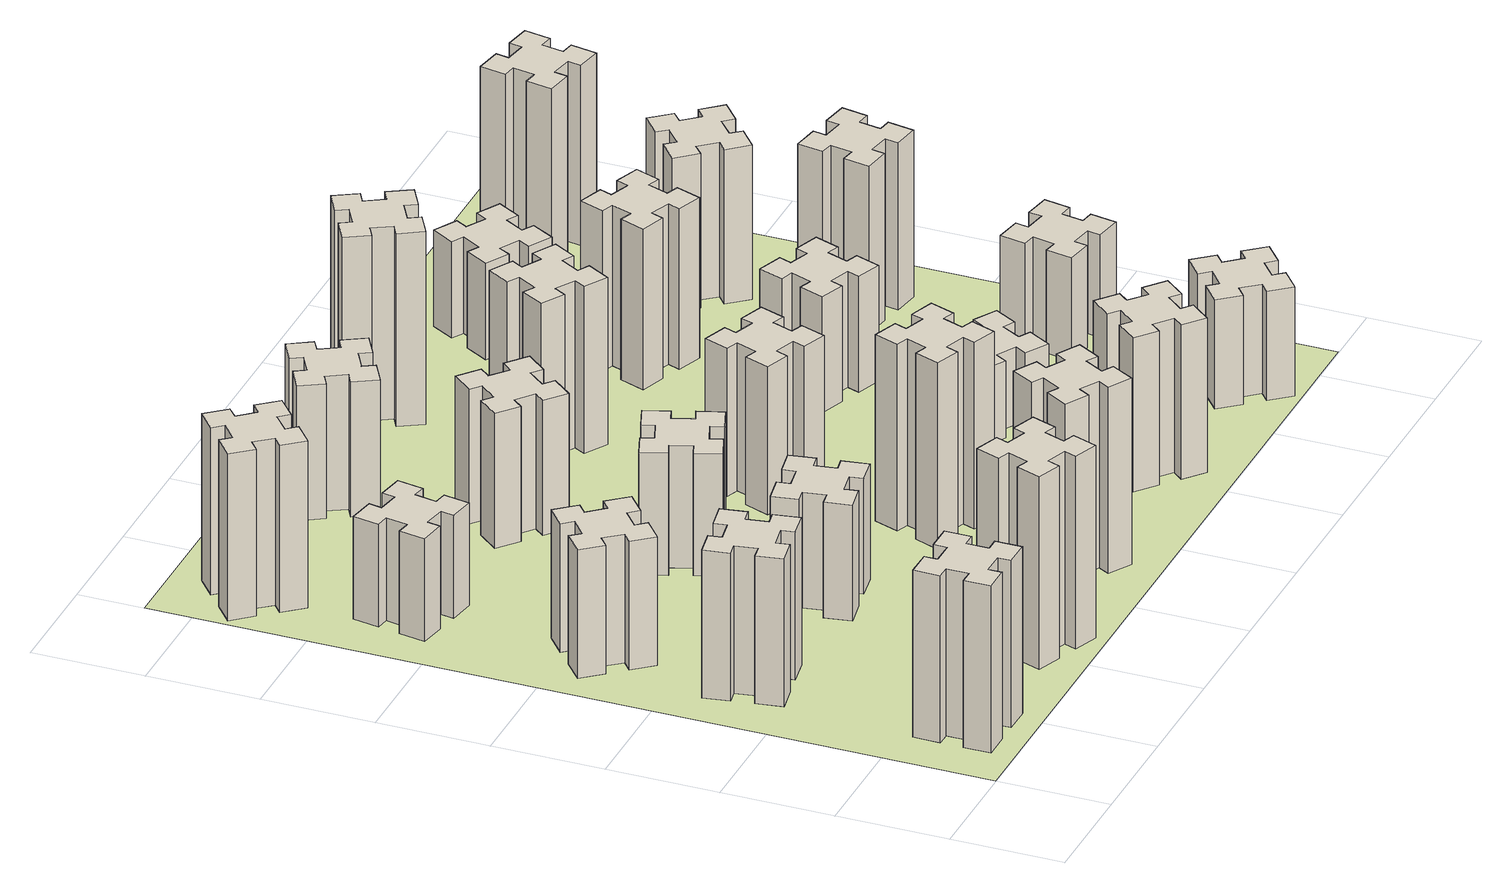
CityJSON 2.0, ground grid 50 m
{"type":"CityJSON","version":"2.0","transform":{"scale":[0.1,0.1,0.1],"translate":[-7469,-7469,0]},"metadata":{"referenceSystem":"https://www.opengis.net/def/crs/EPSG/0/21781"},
"CityObjects":{
"building1":{"type":"Building","attributes":{"class":"1000","function":"1000","usage":"1000","yearOfConstruction":2016,"roofType":"1000","measuredHeight":78,"storeysAboveGround":30,"storeysBelowGround":0},"geometry":[{"type":"Solid","lod":"1","boundaries":[[[[0,1,2,3,4,5,6,7,8,9,10,11,12,13,14,15,16,17,18,19]],[[17,16,20,21]],[[16,15,22,20]],[[15,14,23,22]],[[14,13,24,23]],[[13,12,25,24]],[[12,11,26,25]],[[11,10,27,26]],[[10,9,28,27]],[[9,8,29,28]],[[8,7,30,29]],[[7,6,31,30]],[[6,5,32,31]],[[5,4,33,32]],[[4,3,34,33]],[[3,2,35,34]],[[2,1,36,35]],[[1,0,37,36]],[[0,19,38,37]],[[19,18,39,38]],[[18,17,21,39]],[[24,25,26,27,28,29,30,31,32,33,34,35,36,37,38,39,21,20,22,23]]]]}]},
"building2":{"type":"Building","attributes":{"class":"1000","function":"1000","usage":"1000","yearOfConstruction":2016,"roofType":"1000","measuredHeight":69,"storeysAboveGround":30,"storeysBelowGround":0},"geometry":[{"type":"Solid","lod":"1","boundaries":[[[[40,41,42,43,44,45,46,47,48,49,50,51,52,53,54,55,56,57,58,59]],[[57,56,60,61]],[[56,55,62,60]],[[55,54,63,62]],[[54,53,64,63]],[[53,52,65,64]],[[52,51,66,65]],[[51,50,67,66]],[[50,49,68,67]],[[49,48,69,68]],[[48,47,70,69]],[[47,46,71,70]],[[46,45,72,71]],[[45,44,73,72]],[[44,43,74,73]],[[43,42,75,74]],[[42,41,76,75]],[[41,40,77,76]],[[40,59,78,77]],[[59,58,79,78]],[[58,57,61,79]],[[64,65,66,67,68,69,70,71,72,73,74,75,76,77,78,79,61,60,62,63]]]]}]},
"building3":{"type":"Building","attributes":{"class":"1000","function":"1000","usage":"1000","yearOfConstruction":2016,"roofType":"1000","measuredHeight":60,"storeysAboveGround":30,"storeysBelowGround":0},"geometry":[{"type":"Solid","lod":"1","boundaries":[[[[80,81,82,83,84,85,86,87,88,89,90,91,92,93,94,95,96,97,98,99]],[[97,96,100,101]],[[96,95,102,100]],[[95,94,103,102]],[[94,93,104,103]],[[93,92,105,104]],[[92,91,106,105]],[[91,90,107,106]],[[90,89,108,107]],[[89,88,109,108]],[[88,87,110,109]],[[87,86,111,110]],[[86,85,112,111]],[[85,84,113,112]],[[84,83,114,113]],[[83,82,115,114]],[[82,81,116,115]],[[81,80,117,116]],[[80,99,118,117]],[[99,98,119,118]],[[98,97,101,119]],[[104,105,106,107,108,109,110,111,112,113,114,115,116,117,118,119,101,100,102,103]]]]}]},
"building4":{"type":"Building","attributes":{"class":"1000","function":"1000","usage":"1000","yearOfConstruction":2016,"roofType":"1000","measuredHeight":48,"storeysAboveGround":30,"storeysBelowGround":0},"geometry":[{"type":"Solid","lod":"1","boundaries":[[[[120,121,122,123,124,125,126,127,128,129,130,131,132,133,134,135,136,137,138,139]],[[137,136,140,141]],[[136,135,142,140]],[[135,134,143,142]],[[134,133,144,143]],[[133,132,145,144]],[[132,131,146,145]],[[131,130,147,146]],[[130,129,148,147]],[[129,128,149,148]],[[128,127,150,149]],[[127,126,151,150]],[[126,125,152,151]],[[125,124,153,152]],[[124,123,154,153]],[[123,122,155,154]],[[122,121,156,155]],[[121,120,157,156]],[[120,139,158,157]],[[139,138,159,158]],[[138,137,141,159]],[[144,145,146,147,148,149,150,151,152,153,154,155,156,157,158,159,141,140,142,143]]]]}]},
"building5":{"type":"Building","attributes":{"class":"1000","function":"1000","usage":"1000","yearOfConstruction":2016,"roofType":"1000","measuredHeight":90,"storeysAboveGround":30,"storeysBelowGround":0},"geometry":[{"type":"Solid","lod":"1","boundaries":[[[[160,161,162,163,164,165,166,167,168,169,170,171,172,173,174,175,176,177,178,179]],[[177,176,180,181]],[[176,175,182,180]],[[175,174,183,182]],[[174,173,184,183]],[[173,172,185,184]],[[172,171,186,185]],[[171,170,187,186]],[[170,169,188,187]],[[169,168,189,188]],[[168,167,190,189]],[[167,166,191,190]],[[166,165,192,191]],[[165,164,193,192]],[[164,163,194,193]],[[163,162,195,194]],[[162,161,196,195]],[[161,160,197,196]],[[160,179,198,197]],[[179,178,199,198]],[[178,177,181,199]],[[184,185,186,187,188,189,190,191,192,193,194,195,196,197,198,199,181,180,182,183]]]]}]},
"building6":{"type":"Building","attributes":{"class":"1000","function":"1000","usage":"1000","yearOfConstruction":2016,"roofType":"1000","measuredHeight":78,"storeysAboveGround":30,"storeysBelowGround":0},"geometry":[{"type":"Solid","lod":"1","boundaries":[[[[200,201,202,203,204,205,206,207,208,209,210,211,212,213,214,215,216,217,218,219]],[[217,216,220,221]],[[216,215,222,220]],[[215,214,223,222]],[[214,213,224,223]],[[213,212,225,224]],[[212,211,226,225]],[[211,210,227,226]],[[210,209,228,227]],[[209,208,229,228]],[[208,207,230,229]],[[207,206,231,230]],[[206,205,232,231]],[[205,204,233,232]],[[204,203,234,233]],[[203,202,235,234]],[[202,201,236,235]],[[201,200,237,236]],[[200,219,238,237]],[[219,218,239,238]],[[218,217,221,239]],[[224,225,226,227,228,229,230,231,232,233,234,235,236,237,238,239,221,220,222,223]]]]}]},
"building7":{"type":"Building","attributes":{"class":"1000","function":"1000","usage":"1000","yearOfConstruction":2016,"roofType":"1000","measuredHeight":54,"storeysAboveGround":30,"storeysBelowGround":0},"geometry":[{"type":"Solid","lod":"1","boundaries":[[[[240,241,242,243,244,245,246,247,248,249,250,251,252,253,254,255,256,257,258,259]],[[257,256,260,261]],[[256,255,262,260]],[[255,254,263,262]],[[254,253,264,263]],[[253,252,265,264]],[[252,251,266,265]],[[251,250,267,266]],[[250,249,268,267]],[[249,248,269,268]],[[248,247,270,269]],[[247,246,271,270]],[[246,245,272,271]],[[245,244,273,272]],[[244,243,274,273]],[[243,242,275,274]],[[242,241,276,275]],[[241,240,277,276]],[[240,259,278,277]],[[259,258,279,278]],[[258,257,261,279]],[[264,265,266,267,268,269,270,271,272,273,274,275,276,277,278,279,261,260,262,263]]]]}]},
"building8":{"type":"Building","attributes":{"class":"1000","function":"1000","usage":"1000","yearOfConstruction":2016,"roofType":"1000","measuredHeight":57,"storeysAboveGround":30,"storeysBelowGround":0},"geometry":[{"type":"Solid","lod":"1","boundaries":[[[[280,281,282,283,284,285,286,287,288,289,290,291,292,293,294,295,296,297,298,299]],[[297,296,300,301]],[[296,295,302,300]],[[295,294,303,302]],[[294,293,304,303]],[[293,292,305,304]],[[292,291,306,305]],[[291,290,307,306]],[[290,289,308,307]],[[289,288,309,308]],[[288,287,310,309]],[[287,286,311,310]],[[286,285,312,311]],[[285,284,313,312]],[[284,283,314,313]],[[283,282,315,314]],[[282,281,316,315]],[[281,280,317,316]],[[280,299,318,317]],[[299,298,319,318]],[[298,297,301,319]],[[304,305,306,307,308,309,310,311,312,313,314,315,316,317,318,319,301,300,302,303]]]]}]},
"building9":{"type":"Building","attributes":{"class":"1000","function":"1000","usage":"1000","yearOfConstruction":2016,"roofType":"1000","measuredHeight":87,"storeysAboveGround":30,"storeysBelowGround":0},"geometry":[{"type":"Solid","lod":"1","boundaries":[[[[320,321,322,323,324,325,326,327,328,329,330,331,332,333,334,335,336,337,338,339]],[[337,336,340,341]],[[336,335,342,340]],[[335,334,343,342]],[[334,333,344,343]],[[333,332,345,344]],[[332,331,346,345]],[[331,330,347,346]],[[330,329,348,347]],[[329,328,349,348]],[[328,327,350,349]],[[327,326,351,350]],[[326,325,352,351]],[[325,324,353,352]],[[324,323,354,353]],[[323,322,355,354]],[[322,321,356,355]],[[321,320,357,356]],[[320,339,358,357]],[[339,338,359,358]],[[338,337,341,359]],[[344,345,346,347,348,349,350,351,352,353,354,355,356,357,358,359,341,340,342,343]]]]}]},
"building10":{"type":"Building","attributes":{"class":"1000","function":"1000","usage":"1000","yearOfConstruction":2016,"roofType":"1000","measuredHeight":63,"storeysAboveGround":30,"storeysBelowGround":0},"geometry":[{"type":"Solid","lod":"1","boundaries":[[[[360,361,362,363,364,365,366,367,368,369,370,371,372,373,374,375,376,377,378,379]],[[377,376,380,381]],[[376,375,382,380]],[[375,374,383,382]],[[374,373,384,383]],[[373,372,385,384]],[[372,371,386,385]],[[371,370,387,386]],[[370,369,388,387]],[[369,368,389,388]],[[368,367,390,389]],[[367,366,391,390]],[[366,365,392,391]],[[365,364,393,392]],[[364,363,394,393]],[[363,362,395,394]],[[362,361,396,395]],[[361,360,397,396]],[[360,379,398,397]],[[379,378,399,398]],[[378,377,381,399]],[[384,385,386,387,388,389,390,391,392,393,394,395,396,397,398,399,381,380,382,383]]]]}]},
"building11":{"type":"Building","attributes":{"class":"1000","function":"1000","usage":"1000","yearOfConstruction":2016,"roofType":"1000","measuredHeight":63,"storeysAboveGround":30,"storeysBelowGround":0},"geometry":[{"type":"Solid","lod":"1","boundaries":[[[[400,401,402,403,404,405,406,407,408,409,410,411,412,413,414,415,416,417,418,419]],[[417,416,420,421]],[[416,415,422,420]],[[415,414,423,422]],[[414,413,424,423]],[[413,412,425,424]],[[412,411,426,425]],[[411,410,427,426]],[[410,409,428,427]],[[409,408,429,428]],[[408,407,430,429]],[[407,406,431,430]],[[406,405,432,431]],[[405,404,433,432]],[[404,403,434,433]],[[403,402,435,434]],[[402,401,436,435]],[[401,400,437,436]],[[400,419,438,437]],[[419,418,439,438]],[[418,417,421,439]],[[424,425,426,427,428,429,430,431,432,433,434,435,436,437,438,439,421,420,422,423]]]]}]},
"building12":{"type":"Building","attributes":{"class":"1000","function":"1000","usage":"1000","yearOfConstruction":2016,"roofType":"1000","measuredHeight":87,"storeysAboveGround":30,"storeysBelowGround":0},"geometry":[{"type":"Solid","lod":"1","boundaries":[[[[440,441,442,443,444,445,446,447,448,449,450,451,452,453,454,455,456,457,458,459]],[[457,456,460,461]],[[456,455,462,460]],[[455,454,463,462]],[[454,453,464,463]],[[453,452,465,464]],[[452,451,466,465]],[[451,450,467,466]],[[450,449,468,467]],[[449,448,469,468]],[[448,447,470,469]],[[447,446,471,470]],[[446,445,472,471]],[[445,444,473,472]],[[444,443,474,473]],[[443,442,475,474]],[[442,441,476,475]],[[441,440,477,476]],[[440,459,478,477]],[[459,458,479,478]],[[458,457,461,479]],[[464,465,466,467,468,469,470,471,472,473,474,475,476,477,478,479,461,460,462,463]]]]}]},
"building13":{"type":"Building","attributes":{"class":"1000","function":"1000","usage":"1000","yearOfConstruction":2016,"roofType":"1000","measuredHeight":69,"storeysAboveGround":30,"storeysBelowGround":0},"geometry":[{"type":"Solid","lod":"1","boundaries":[[[[480,481,482,483,484,485,486,487,488,489,490,491,492,493,494,495,496,497,498,499]],[[497,496,500,501]],[[496,495,502,500]],[[495,494,503,502]],[[494,493,504,503]],[[493,492,505,504]],[[492,491,506,505]],[[491,490,507,506]],[[490,489,508,507]],[[489,488,509,508]],[[488,487,510,509]],[[487,486,511,510]],[[486,485,512,511]],[[485,484,513,512]],[[484,483,514,513]],[[483,482,515,514]],[[482,481,516,515]],[[481,480,517,516]],[[480,499,518,517]],[[499,498,519,518]],[[498,497,501,519]],[[504,505,506,507,508,509,510,511,512,513,514,515,516,517,518,519,501,500,502,503]]]]}]},
"building14":{"type":"Building","attributes":{"class":"1000","function":"1000","usage":"1000","yearOfConstruction":2016,"roofType":"1000","measuredHeight":78,"storeysAboveGround":30,"storeysBelowGround":0},"geometry":[{"type":"Solid","lod":"1","boundaries":[[[[520,521,522,523,524,525,526,527,528,529,530,531,532,533,534,535,536,537,538,539]],[[537,536,540,541]],[[536,535,542,540]],[[535,534,543,542]],[[534,533,544,543]],[[533,532,545,544]],[[532,531,546,545]],[[531,530,547,546]],[[530,529,548,547]],[[529,528,549,548]],[[528,527,550,549]],[[527,526,551,550]],[[526,525,552,551]],[[525,524,553,552]],[[524,523,554,553]],[[523,522,555,554]],[[522,521,556,555]],[[521,520,557,556]],[[520,539,558,557]],[[539,538,559,558]],[[538,537,541,559]],[[544,545,546,547,548,549,550,551,552,553,554,555,556,557,558,559,541,540,542,543]]]]}]},
"building15":{"type":"Building","attributes":{"class":"1000","function":"1000","usage":"1000","yearOfConstruction":2016,"roofType":"1000","measuredHeight":72,"storeysAboveGround":30,"storeysBelowGround":0},"geometry":[{"type":"Solid","lod":"1","boundaries":[[[[560,561,562,563,564,565,566,567,568,569,570,571,572,573,574,575,576,577,578,579]],[[577,576,580,581]],[[576,575,582,580]],[[575,574,583,582]],[[574,573,584,583]],[[573,572,585,584]],[[572,571,586,585]],[[571,570,587,586]],[[570,569,588,587]],[[569,568,589,588]],[[568,567,590,589]],[[567,566,591,590]],[[566,565,592,591]],[[565,564,593,592]],[[564,563,594,593]],[[563,562,595,594]],[[562,561,596,595]],[[561,560,597,596]],[[560,579,598,597]],[[579,578,599,598]],[[578,577,581,599]],[[584,585,586,587,588,589,590,591,592,593,594,595,596,597,598,599,581,580,582,583]]]]}]},
"building16":{"type":"Building","attributes":{"class":"1000","function":"1000","usage":"1000","yearOfConstruction":2016,"roofType":"1000","measuredHeight":90,"storeysAboveGround":30,"storeysBelowGround":0},"geometry":[{"type":"Solid","lod":"1","boundaries":[[[[600,601,602,603,604,605,606,607,608,609,610,611,612,613,614,615,616,617,618,619]],[[617,616,620,621]],[[616,615,622,620]],[[615,614,623,622]],[[614,613,624,623]],[[613,612,625,624]],[[612,611,626,625]],[[611,610,627,626]],[[610,609,628,627]],[[609,608,629,628]],[[608,607,630,629]],[[607,606,631,630]],[[606,605,632,631]],[[605,604,633,632]],[[604,603,634,633]],[[603,602,635,634]],[[602,601,636,635]],[[601,600,637,636]],[[600,619,638,637]],[[619,618,639,638]],[[618,617,621,639]],[[624,625,626,627,628,629,630,631,632,633,634,635,636,637,638,639,621,620,622,623]]]]}]},
"building17":{"type":"Building","attributes":{"class":"1000","function":"1000","usage":"1000","yearOfConstruction":2016,"roofType":"1000","measuredHeight":36,"storeysAboveGround":30,"storeysBelowGround":0},"geometry":[{"type":"Solid","lod":"1","boundaries":[[[[640,641,642,643,644,645,646,647,648,649,650,651,652,653,654,655,656,657,658,659]],[[657,656,660,661]],[[656,655,662,660]],[[655,654,663,662]],[[654,653,664,663]],[[653,652,665,664]],[[652,651,666,665]],[[651,650,667,666]],[[650,649,668,667]],[[649,648,669,668]],[[648,647,670,669]],[[647,646,671,670]],[[646,645,672,671]],[[645,644,673,672]],[[644,643,674,673]],[[643,642,675,674]],[[642,641,676,675]],[[641,640,677,676]],[[640,659,678,677]],[[659,658,679,678]],[[658,657,661,679]],[[664,665,666,667,668,669,670,671,672,673,674,675,676,677,678,679,661,660,662,663]]]]}]},
"building18":{"type":"Building","attributes":{"class":"1000","function":"1000","usage":"1000","yearOfConstruction":2016,"roofType":"1000","measuredHeight":54,"storeysAboveGround":30,"storeysBelowGround":0},"geometry":[{"type":"Solid","lod":"1","boundaries":[[[[680,681,682,683,684,685,686,687,688,689,690,691,692,693,694,695,696,697,698,699]],[[697,696,700,701]],[[696,695,702,700]],[[695,694,703,702]],[[694,693,704,703]],[[693,692,705,704]],[[692,691,706,705]],[[691,690,707,706]],[[690,689,708,707]],[[689,688,709,708]],[[688,687,710,709]],[[687,686,711,710]],[[686,685,712,711]],[[685,684,713,712]],[[684,683,714,713]],[[683,682,715,714]],[[682,681,716,715]],[[681,680,717,716]],[[680,699,718,717]],[[699,698,719,718]],[[698,697,701,719]],[[704,705,706,707,708,709,710,711,712,713,714,715,716,717,718,719,701,700,702,703]]]]}]},
"building19":{"type":"Building","attributes":{"class":"1000","function":"1000","usage":"1000","yearOfConstruction":2016,"roofType":"1000","measuredHeight":75,"storeysAboveGround":30,"storeysBelowGround":0},"geometry":[{"type":"Solid","lod":"1","boundaries":[[[[720,721,722,723,724,725,726,727,728,729,730,731,732,733,734,735,736,737,738,739]],[[737,736,740,741]],[[736,735,742,740]],[[735,734,743,742]],[[734,733,744,743]],[[733,732,745,744]],[[732,731,746,745]],[[731,730,747,746]],[[730,729,748,747]],[[729,728,749,748]],[[728,727,750,749]],[[727,726,751,750]],[[726,725,752,751]],[[725,724,753,752]],[[724,723,754,753]],[[723,722,755,754]],[[722,721,756,755]],[[721,720,757,756]],[[720,739,758,757]],[[739,738,759,758]],[[738,737,741,759]],[[744,745,746,747,748,749,750,751,752,753,754,755,756,757,758,759,741,740,742,743]]]]}]},
"building20":{"type":"Building","attributes":{"class":"1000","function":"1000","usage":"1000","yearOfConstruction":2016,"roofType":"1000","measuredHeight":51,"storeysAboveGround":30,"storeysBelowGround":0},"geometry":[{"type":"Solid","lod":"1","boundaries":[[[[760,761,762,763,764,765,766,767,768,769,770,771,772,773,774,775,776,777,778,779]],[[777,776,780,781]],[[776,775,782,780]],[[775,774,783,782]],[[774,773,784,783]],[[773,772,785,784]],[[772,771,786,785]],[[771,770,787,786]],[[770,769,788,787]],[[769,768,789,788]],[[768,767,790,789]],[[767,766,791,790]],[[766,765,792,791]],[[765,764,793,792]],[[764,763,794,793]],[[763,762,795,794]],[[762,761,796,795]],[[761,760,797,796]],[[760,779,798,797]],[[779,778,799,798]],[[778,777,781,799]],[[784,785,786,787,788,789,790,791,792,793,794,795,796,797,798,799,781,780,782,783]]]]}]},
"building21":{"type":"Building","attributes":{"class":"1000","function":"1000","usage":"1000","yearOfConstruction":2016,"roofType":"1000","measuredHeight":45,"storeysAboveGround":30,"storeysBelowGround":0},"geometry":[{"type":"Solid","lod":"1","boundaries":[[[[800,801,802,803,804,805,806,807,808,809,810,811,812,813,814,815,816,817,818,819]],[[817,816,820,821]],[[816,815,822,820]],[[815,814,823,822]],[[814,813,824,823]],[[813,812,825,824]],[[812,811,826,825]],[[811,810,827,826]],[[810,809,828,827]],[[809,808,829,828]],[[808,807,830,829]],[[807,806,831,830]],[[806,805,832,831]],[[805,804,833,832]],[[804,803,834,833]],[[803,802,835,834]],[[802,801,836,835]],[[801,800,837,836]],[[800,819,838,837]],[[819,818,839,838]],[[818,817,821,839]],[[824,825,826,827,828,829,830,831,832,833,834,835,836,837,838,839,821,820,822,823]]]]}]},
"building22":{"type":"Building","attributes":{"class":"1000","function":"1000","usage":"1000","yearOfConstruction":2016,"roofType":"1000","measuredHeight":48,"storeysAboveGround":30,"storeysBelowGround":0},"geometry":[{"type":"Solid","lod":"1","boundaries":[[[[840,841,842,843,844,845,846,847,848,849,850,851,852,853,854,855,856,857,858,859]],[[857,856,860,861]],[[856,855,862,860]],[[855,854,863,862]],[[854,853,864,863]],[[853,852,865,864]],[[852,851,866,865]],[[851,850,867,866]],[[850,849,868,867]],[[849,848,869,868]],[[848,847,870,869]],[[847,846,871,870]],[[846,845,872,871]],[[845,844,873,872]],[[844,843,874,873]],[[843,842,875,874]],[[842,841,876,875]],[[841,840,877,876]],[[840,859,878,877]],[[859,858,879,878]],[[858,857,861,879]],[[864,865,866,867,868,869,870,871,872,873,874,875,876,877,878,879,861,860,862,863]]]]}]},
"building23":{"type":"Building","attributes":{"class":"1000","function":"1000","usage":"1000","yearOfConstruction":2016,"roofType":"1000","measuredHeight":78,"storeysAboveGround":30,"storeysBelowGround":0},"geometry":[{"type":"Solid","lod":"1","boundaries":[[[[880,881,882,883,884,885,886,887,888,889,890,891,892,893,894,895,896,897,898,899]],[[897,896,900,901]],[[896,895,902,900]],[[895,894,903,902]],[[894,893,904,903]],[[893,892,905,904]],[[892,891,906,905]],[[891,890,907,906]],[[890,889,908,907]],[[889,888,909,908]],[[888,887,910,909]],[[887,886,911,910]],[[886,885,912,911]],[[885,884,913,912]],[[884,883,914,913]],[[883,882,915,914]],[[882,881,916,915]],[[881,880,917,916]],[[880,899,918,917]],[[899,898,919,918]],[[898,897,901,919]],[[904,905,906,907,908,909,910,911,912,913,914,915,916,917,918,919,901,900,902,903]]]]}]},
"building24":{"type":"Building","attributes":{"class":"1000","function":"1000","usage":"1000","yearOfConstruction":2016,"roofType":"1000","measuredHeight":72,"storeysAboveGround":30,"storeysBelowGround":0},"geometry":[{"type":"Solid","lod":"1","boundaries":[[[[920,921,922,923,924,925,926,927,928,929,930,931,932,933,934,935,936,937,938,939]],[[937,936,940,941]],[[936,935,942,940]],[[935,934,943,942]],[[934,933,944,943]],[[933,932,945,944]],[[932,931,946,945]],[[931,930,947,946]],[[930,929,948,947]],[[929,928,949,948]],[[928,927,950,949]],[[927,926,951,950]],[[926,925,952,951]],[[925,924,953,952]],[[924,923,954,953]],[[923,922,955,954]],[[922,921,956,955]],[[921,920,957,956]],[[920,939,958,957]],[[939,938,959,958]],[[938,937,941,959]],[[944,945,946,947,948,949,950,951,952,953,954,955,956,957,958,959,941,940,942,943]]]]}]},
"building25":{"type":"Building","attributes":{"class":"1000","function":"1000","usage":"1000","yearOfConstruction":2016,"roofType":"1000","measuredHeight":84,"storeysAboveGround":30,"storeysBelowGround":0},"geometry":[{"type":"Solid","lod":"1","boundaries":[[[[960,961,962,963,964,965,966,967,968,969,970,971,972,973,974,975,976,977,978,979]],[[977,976,980,981]],[[976,975,982,980]],[[975,974,983,982]],[[974,973,984,983]],[[973,972,985,984]],[[972,971,986,985]],[[971,970,987,986]],[[970,969,988,987]],[[969,968,989,988]],[[968,967,990,989]],[[967,966,991,990]],[[966,965,992,991]],[[965,964,993,992]],[[964,963,994,993]],[[963,962,995,994]],[[962,961,996,995]],[[961,960,997,996]],[[960,979,998,997]],[[979,978,999,998]],[[978,977,981,999]],[[984,985,986,987,988,989,990,991,992,993,994,995,996,997,998,999,981,980,982,983]]]]}]},
"landuse1":{"type":"LandUse","attributes":{"name":"plot1","function":"1010"},"geometry":[{"type":"MultiSurface","lod":"1","boundaries":[[[1000,1001,1002,1003]]]}]}
},
"vertices":[
[265,325,0],[265,225,0],[205,225,0],[205,105,0],[325,105,0],[325,165,0],[425,165,0],[425,105,0],[545,105,0],[545,225,0],[485,225,0],[485,325,0],[545,325,0],[545,445,0],[425,445,0],[425,385,0],[325,385,0],[325,445,0],[205,445,0],[205,325,0],[325,385,780],[325,445,780],[425,385,780],[425,445,780],[545,445,780],[545,325,780],[485,325,780],[485,225,780],[545,225,780],[545,105,780],[425,105,780],[425,165,780],[325,165,780],[325,105,780],[205,105,780],[205,225,780],[265,225,780],[265,325,780],[205,325,780],[205,445,780],
[492,1185,0],[475,1284,0],[534,1294,0],[513,1412,0],[395,1391,0],[405,1332,0],[307,1315,0],[297,1374,0],[178,1353,0],[199,1235,0],[258,1245,0],[276,1147,0],[217,1137,0],[237,1018,0],[356,1039,0],[345,1098,0],[444,1116,0],[454,1057,0],[572,1077,0],[551,1196,0],[444,1116,690],[454,1057,690],[345,1098,690],[356,1039,690],[237,1018,690],[217,1137,690],[276,1147,690],[258,1245,690],[199,1235,690],[178,1353,690],[297,1374,690],[307,1315,690],[405,1332,690],[395,1391,690],[513,1412,690],[534,1294,690],[475,1284,690],[492,1185,690],[551,1196,690],[572,1077,690],
[259,1823,0],[323,1746,0],[277,1708,0],[354,1616,0],[446,1693,0],[408,1739,0],[484,1803,0],[523,1757,0],[615,1834,0],[538,1926,0],[492,1888,0],[427,1964,0],[473,2003,0],[396,2095,0],[304,2018,0],[343,1972,0],[266,1907,0],[228,1953,0],[136,1876,0],[213,1784,0],[266,1907,600],[228,1953,600],[343,1972,600],[304,2018,600],[396,2095,600],[473,2003,600],[427,1964,600],[492,1888,600],[538,1926,600],[615,1834,600],[523,1757,600],[484,1803,600],[408,1739,600],[446,1693,600],[354,1616,600],[277,1708,600],[323,1746,600],[259,1823,600],[213,1784,600],[136,1876,600],
[475,2627,0],[492,2725,0],[551,2715,0],[572,2833,0],[454,2854,0],[444,2795,0],[345,2812,0],[356,2871,0],[237,2892,0],[217,2774,0],[276,2764,0],[258,2665,0],[199,2676,0],[178,2557,0],[297,2537,0],[307,2596,0],[405,2578,0],[395,2519,0],[513,2498,0],[534,2617,0],[405,2578,480],[395,2519,480],[307,2596,480],[297,2537,480],[178,2557,480],[199,2676,480],[258,2665,480],[276,2764,480],[217,2774,480],[237,2892,480],[356,2871,480],[345,2812,480],[444,2795,480],[454,2854,480],[572,2833,480],[551,2715,480],[492,2725,480],[475,2627,480],[534,2617,480],[513,2498,480],
[1029,360,0],[995,266,0],[939,287,0],[897,174,0],[1010,133,0],[1031,189,0],[1125,155,0],[1104,99,0],[1217,57,0],[1258,170,0],[1202,191,0],[1236,285,0],[1292,264,0],[1333,377,0],[1220,418,0],[1200,362,0],[1106,396,0],[1127,452,0],[1014,493,0],[973,380,0],[1106,396,900],[1127,452,900],[1200,362,900],[1220,418,900],[1333,377,900],[1292,264,900],[1236,285,900],[1202,191,900],[1258,170,900],[1217,57,900],[1104,99,900],[1125,155,900],[1031,189,900],[1010,133,900],[897,174,900],[939,287,900],[995,266,900],[1029,360,900],[973,380,900],[1014,493,900],
[308,3219,0],[384,3283,0],[423,3237,0],[515,3314,0],[438,3406,0],[392,3368,0],[327,3444,0],[373,3483,0],[296,3575,0],[204,3498,0],[243,3452,0],[166,3387,0],[128,3433,0],[36,3356,0],[113,3264,0],[159,3303,0],[223,3226,0],[177,3188,0],[254,3096,0],[346,3173,0],[223,3226,780],[177,3188,780],[159,3303,780],[113,3264,780],[36,3356,780],[128,3433,780],[166,3387,780],[243,3452,780],[204,3498,780],[296,3575,780],[373,3483,780],[327,3444,780],[392,3368,780],[438,3406,780],[515,3314,780],[423,3237,780],[384,3283,780],[308,3219,780],[346,3173,780],[254,3096,780],
[1232,1185,0],[1215,1284,0],[1274,1294,0],[1253,1412,0],[1135,1391,0],[1145,1332,0],[1047,1315,0],[1037,1374,0],[918,1353,0],[939,1235,0],[998,1245,0],[1016,1147,0],[957,1137,0],[977,1018,0],[1096,1039,0],[1085,1098,0],[1184,1116,0],[1194,1057,0],[1312,1077,0],[1291,1196,0],[1184,1116,540],[1194,1057,540],[1085,1098,540],[1096,1039,540],[977,1018,540],[957,1137,540],[1016,1147,540],[998,1245,540],[939,1235,540],[918,1353,540],[1037,1374,540],[1047,1315,540],[1145,1332,540],[1135,1391,540],[1253,1412,540],[1274,1294,540],[1215,1284,540],[1232,1185,540],[1291,1196,540],[1312,1077,540],
[1336,1846,0],[1302,1940,0],[1358,1960,0],[1317,2073,0],[1204,2032,0],[1225,1976,0],[1131,1942,0],[1110,1998,0],[997,1957,0],[1039,1844,0],[1095,1865,0],[1129,1771,0],[1073,1750,0],[1114,1637,0],[1227,1679,0],[1206,1735,0],[1300,1769,0],[1320,1713,0],[1433,1754,0],[1392,1867,0],[1300,1769,570],[1320,1713,570],[1206,1735,570],[1227,1679,570],[1114,1637,570],[1073,1750,570],[1129,1771,570],[1095,1865,570],[1039,1844,570],[997,1957,570],[1110,1998,570],[1131,1942,570],[1225,1976,570],[1204,2032,570],[1317,2073,570],[1358,1960,570],[1302,1940,570],[1336,1846,570],[1392,1867,570],[1433,1754,570],
[1657,305,0],[1744,255,0],[1714,203,0],[1818,143,0],[1878,247,0],[1826,277,0],[1876,364,0],[1928,334,0],[1988,438,0],[1884,498,0],[1854,446,0],[1767,496,0],[1797,548,0],[1693,608,0],[1633,504,0],[1685,474,0],[1635,387,0],[1583,417,0],[1523,313,0],[1627,253,0],[1635,387,870],[1583,417,870],[1685,474,870],[1633,504,870],[1693,608,870],[1797,548,870],[1767,496,870],[1854,446,870],[1884,498,870],[1988,438,870],[1928,334,870],[1876,364,870],[1826,277,870],[1878,247,870],[1818,143,870],[1714,203,870],[1744,255,870],[1657,305,870],[1627,253,870],[1523,313,870],
[1267,2486,0],[1332,2563,0],[1378,2524,0],[1455,2616,0],[1363,2693,0],[1324,2647,0],[1248,2712,0],[1286,2758,0],[1194,2835,0],[1117,2743,0],[1163,2704,0],[1099,2628,0],[1053,2666,0],[976,2574,0],[1068,2497,0],[1106,2543,0],[1183,2479,0],[1144,2433,0],[1236,2356,0],[1313,2448,0],[1183,2479,630],[1144,2433,630],[1106,2543,630],[1068,2497,630],[976,2574,630],[1053,2666,630],[1099,2628,630],[1163,2704,630],[1117,2743,630],[1194,2835,630],[1286,2758,630],[1248,2712,630],[1324,2647,630],[1363,2693,630],[1455,2616,630],[1378,2524,630],[1332,2563,630],[1267,2486,630],[1313,2448,630],[1236,2356,630],
[1104,3456,0],[1017,3406,0],[987,3458,0],[883,3398,0],[943,3294,0],[995,3324,0],[1045,3237,0],[993,3207,0],[1053,3103,0],[1157,3163,0],[1127,3215,0],[1214,3265,0],[1244,3213,0],[1348,3273,0],[1288,3377,0],[1236,3347,0],[1186,3434,0],[1238,3464,0],[1178,3568,0],[1074,3508,0],[1186,3434,630],[1238,3464,630],[1236,3347,630],[1288,3377,630],[1348,3273,630],[1244,3213,630],[1214,3265,630],[1127,3215,630],[1157,3163,630],[1053,3103,630],[993,3207,630],[1045,3237,630],[995,3324,630],[943,3294,630],[883,3398,630],[987,3458,630],[1017,3406,630],[1104,3456,630],[1074,3508,630],[1178,3568,630],
[1771,929,0],[1865,895,0],[1844,839,0],[1957,797,0],[1998,910,0],[1942,931,0],[1976,1025,0],[2032,1004,0],[2073,1117,0],[1960,1158,0],[1940,1102,0],[1846,1136,0],[1867,1192,0],[1754,1233,0],[1713,1120,0],[1769,1100,0],[1735,1006,0],[1679,1027,0],[1637,914,0],[1750,873,0],[1735,1006,870],[1679,1027,870],[1769,1100,870],[1713,1120,870],[1754,1233,870],[1867,1192,870],[1846,1136,870],[1940,1102,870],[1960,1158,870],[2073,1117,870],[2032,1004,870],[1976,1025,870],[1942,931,870],[1998,910,870],[1957,797,870],[1844,839,870],[1865,895,870],[1771,929,870],[1750,873,870],[1637,914,870],
[1940,1842,0],[1846,1876,0],[1867,1932,0],[1754,1973,0],[1713,1860,0],[1769,1840,0],[1735,1746,0],[1679,1767,0],[1637,1654,0],[1750,1613,0],[1771,1669,0],[1865,1635,0],[1844,1579,0],[1957,1537,0],[1998,1650,0],[1942,1671,0],[1976,1765,0],[2032,1744,0],[2073,1857,0],[1960,1898,0],[1976,1765,690],[2032,1744,690],[1942,1671,690],[1998,1650,690],[1957,1537,690],[1844,1579,690],[1865,1635,690],[1771,1669,690],[1750,1613,690],[1637,1654,690],[1679,1767,690],[1735,1746,690],[1769,1840,690],[1713,1860,690],[1754,1973,690],[1867,1932,690],[1846,1876,690],[1940,1842,690],[1960,1898,690],[2073,1857,690],
[1926,2597,0],[1976,2684,0],[2028,2654,0],[2088,2758,0],[1984,2818,0],[1954,2766,0],[1867,2816,0],[1897,2868,0],[1793,2928,0],[1733,2824,0],[1785,2794,0],[1735,2707,0],[1683,2737,0],[1623,2633,0],[1727,2573,0],[1757,2625,0],[1844,2575,0],[1814,2523,0],[1918,2463,0],[1978,2567,0],[1844,2575,780],[1814,2523,780],[1757,2625,780],[1727,2573,780],[1623,2633,780],[1683,2737,780],[1735,2707,780],[1785,2794,780],[1733,2824,780],[1793,2928,780],[1897,2868,780],[1867,2816,780],[1954,2766,780],[1984,2818,780],[2088,2758,780],[2028,2654,780],[1976,2684,780],[1926,2597,780],[1978,2567,780],[1918,2463,780],
[2486,323,0],[2563,259,0],[2524,213,0],[2616,136,0],[2693,228,0],[2647,266,0],[2712,343,0],[2758,304,0],[2835,396,0],[2743,473,0],[2704,427,0],[2628,492,0],[2666,538,0],[2574,615,0],[2497,523,0],[2543,484,0],[2479,408,0],[2433,446,0],[2356,354,0],[2448,277,0],[2479,408,720],[2433,446,720],[2543,484,720],[2497,523,720],[2574,615,720],[2666,538,720],[2628,492,720],[2704,427,720],[2743,473,720],[2835,396,720],[2758,304,720],[2712,343,720],[2647,266,720],[2693,228,720],[2616,136,720],[2524,213,720],[2563,259,720],[2486,323,720],[2448,277,720],[2356,354,720],
[1844,3556,0],[1757,3506,0],[1727,3558,0],[1623,3498,0],[1683,3394,0],[1735,3424,0],[1785,3337,0],[1733,3307,0],[1793,3203,0],[1897,3263,0],[1867,3315,0],[1954,3365,0],[1984,3313,0],[2088,3373,0],[2028,3477,0],[1976,3447,0],[1926,3534,0],[1978,3564,0],[1918,3668,0],[1814,3608,0],[1926,3534,900],[1978,3564,900],[1976,3447,900],[2028,3477,900],[2088,3373,900],[1984,3313,900],[1954,3365,900],[1867,3315,900],[1897,3263,900],[1793,3203,900],[1733,3307,900],[1785,3337,900],[1735,3424,900],[1683,3394,900],[1623,3498,900],[1727,3558,900],[1757,3506,900],[1844,3556,900],[1814,3608,900],[1918,3668,900],
[2794,1186,0],[2707,1236,0],[2737,1288,0],[2633,1348,0],[2573,1244,0],[2625,1214,0],[2575,1127,0],[2523,1157,0],[2463,1053,0],[2567,993,0],[2597,1045,0],[2684,995,0],[2654,943,0],[2758,883,0],[2818,987,0],[2766,1017,0],[2816,1104,0],[2868,1074,0],[2928,1178,0],[2824,1238,0],[2816,1104,360],[2868,1074,360],[2766,1017,360],[2818,987,360],[2758,883,360],[2654,943,360],[2684,995,360],[2597,1045,360],[2567,993,360],[2463,1053,360],[2523,1157,360],[2575,1127,360],[2625,1214,360],[2573,1244,360],[2633,1348,360],[2737,1288,360],[2707,1236,360],[2794,1186,360],[2824,1238,360],[2928,1178,360],
[2611,1769,0],[2705,1735,0],[2684,1679,0],[2797,1637,0],[2838,1750,0],[2782,1771,0],[2816,1865,0],[2872,1844,0],[2913,1957,0],[2800,1998,0],[2780,1942,0],[2686,1976,0],[2707,2032,0],[2594,2073,0],[2553,1960,0],[2609,1940,0],[2575,1846,0],[2519,1867,0],[2477,1754,0],[2590,1713,0],[2575,1846,540],[2519,1867,540],[2609,1940,540],[2553,1960,540],[2594,2073,540],[2707,2032,540],[2686,1976,540],[2780,1942,540],[2800,1998,540],[2913,1957,540],[2872,1844,540],[2816,1865,540],[2782,1771,540],[2838,1750,540],[2797,1637,540],[2684,1679,540],[2705,1735,540],[2611,1769,540],[2590,1713,540],[2477,1754,540],
[2511,2509,0],[2605,2475,0],[2584,2419,0],[2697,2377,0],[2738,2490,0],[2682,2511,0],[2716,2605,0],[2772,2584,0],[2813,2697,0],[2700,2738,0],[2680,2682,0],[2586,2716,0],[2607,2772,0],[2494,2813,0],[2453,2700,0],[2509,2680,0],[2475,2586,0],[2419,2607,0],[2377,2494,0],[2490,2453,0],[2475,2586,750],[2419,2607,750],[2509,2680,750],[2453,2700,750],[2494,2813,750],[2607,2772,750],[2586,2716,750],[2680,2682,750],[2700,2738,750],[2813,2697,750],[2772,2584,750],[2716,2605,750],[2682,2511,750],[2738,2490,750],[2697,2377,750],[2584,2419,750],[2605,2475,750],[2511,2509,750],[2490,2453,750],[2377,2494,750],
[3368,159,0],[3444,223,0],[3483,177,0],[3575,254,0],[3498,346,0],[3452,308,0],[3387,384,0],[3433,423,0],[3356,515,0],[3264,438,0],[3303,392,0],[3226,327,0],[3188,373,0],[3096,296,0],[3173,204,0],[3219,243,0],[3283,166,0],[3237,128,0],[3314,36,0],[3406,113,0],[3283,166,510],[3237,128,510],[3219,243,510],[3173,204,510],[3096,296,510],[3188,373,510],[3226,327,510],[3303,392,510],[3264,438,510],[3356,515,510],[3433,423,510],[3387,384,510],[3452,308,510],[3498,346,510],[3575,254,510],[3483,177,510],[3444,223,510],[3368,159,510],[3406,113,510],[3314,36,510],
[2497,3165,0],[2584,3115,0],[2554,3063,0],[2658,3003,0],[2718,3107,0],[2666,3137,0],[2716,3224,0],[2768,3194,0],[2828,3298,0],[2724,3358,0],[2694,3306,0],[2607,3356,0],[2637,3408,0],[2533,3468,0],[2473,3364,0],[2525,3334,0],[2475,3247,0],[2423,3277,0],[2363,3173,0],[2467,3113,0],[2475,3247,450],[2423,3277,450],[2525,3334,450],[2473,3364,450],[2533,3468,450],[2637,3408,450],[2607,3356,450],[2694,3306,450],[2724,3358,450],[2828,3298,450],[2768,3194,450],[2716,3224,450],[2666,3137,450],[2718,3107,450],[2658,3003,450],[2554,3063,450],[2584,3115,450],[2497,3165,450],[2467,3113,450],[2363,3173,450],
[3504,1215,0],[3405,1232,0],[3416,1291,0],[3297,1312,0],[3277,1194,0],[3336,1184,0],[3318,1085,0],[3259,1096,0],[3238,977,0],[3357,957,0],[3367,1016,0],[3465,998,0],[3455,939,0],[3573,918,0],[3594,1037,0],[3535,1047,0],[3552,1145,0],[3611,1135,0],[3632,1253,0],[3514,1274,0],[3552,1145,480],[3611,1135,480],[3535,1047,480],[3594,1037,480],[3573,918,480],[3455,939,480],[3465,998,480],[3367,1016,480],[3357,957,480],[3238,977,480],[3259,1096,480],[3318,1085,480],[3336,1184,480],[3277,1194,480],[3297,1312,480],[3416,1291,480],[3405,1232,480],[3504,1215,480],[3514,1274,480],[3632,1253,480],
[3404,2055,0],[3305,2072,0],[3316,2131,0],[3197,2152,0],[3177,2034,0],[3236,2024,0],[3218,1925,0],[3159,1936,0],[3138,1817,0],[3257,1797,0],[3267,1856,0],[3365,1838,0],[3355,1779,0],[3473,1758,0],[3494,1877,0],[3435,1887,0],[3452,1985,0],[3511,1975,0],[3532,2093,0],[3414,2114,0],[3452,1985,780],[3511,1975,780],[3435,1887,780],[3494,1877,780],[3473,1758,780],[3355,1779,780],[3365,1838,780],[3267,1856,780],[3257,1797,780],[3138,1817,780],[3159,1936,780],[3218,1925,780],[3236,2024,780],[3177,2034,780],[3197,2152,780],[3316,2131,780],[3305,2072,780],[3404,2055,780],[3414,2114,780],[3532,2093,780],
[3119,2563,0],[3183,2486,0],[3137,2448,0],[3214,2356,0],[3306,2433,0],[3268,2479,0],[3344,2543,0],[3383,2497,0],[3475,2574,0],[3398,2666,0],[3352,2628,0],[3287,2704,0],[3333,2743,0],[3256,2835,0],[3164,2758,0],[3203,2712,0],[3126,2647,0],[3088,2693,0],[2996,2616,0],[3073,2524,0],[3126,2647,720],[3088,2693,720],[3203,2712,720],[3164,2758,720],[3256,2835,720],[3333,2743,720],[3287,2704,720],[3352,2628,720],[3398,2666,720],[3475,2574,720],[3383,2497,720],[3344,2543,720],[3268,2479,720],[3306,2433,720],[3214,2356,720],[3137,2448,720],[3183,2486,720],[3119,2563,720],[3073,2524,720],[2996,2616,720],
[3404,3435,0],[3305,3452,0],[3316,3511,0],[3197,3532,0],[3177,3414,0],[3236,3404,0],[3218,3305,0],[3159,3316,0],[3138,3197,0],[3257,3177,0],[3267,3236,0],[3365,3218,0],[3355,3159,0],[3473,3138,0],[3494,3257,0],[3435,3267,0],[3452,3365,0],[3511,3355,0],[3532,3473,0],[3414,3494,0],[3452,3365,840],[3511,3355,840],[3435,3267,840],[3494,3257,840],[3473,3138,840],[3355,3159,840],[3365,3218,840],[3267,3236,840],[3257,3177,840],[3138,3197,840],[3159,3316,840],[3218,3305,840],[3236,3404,840],[3177,3414,840],[3197,3532,840],[3316,3511,840],[3305,3452,840],[3404,3435,840],[3414,3494,840],[3532,3473,840],
[5,3705,0],[3705,3705,0],[3705,5,0],[5,5,0]
]}
